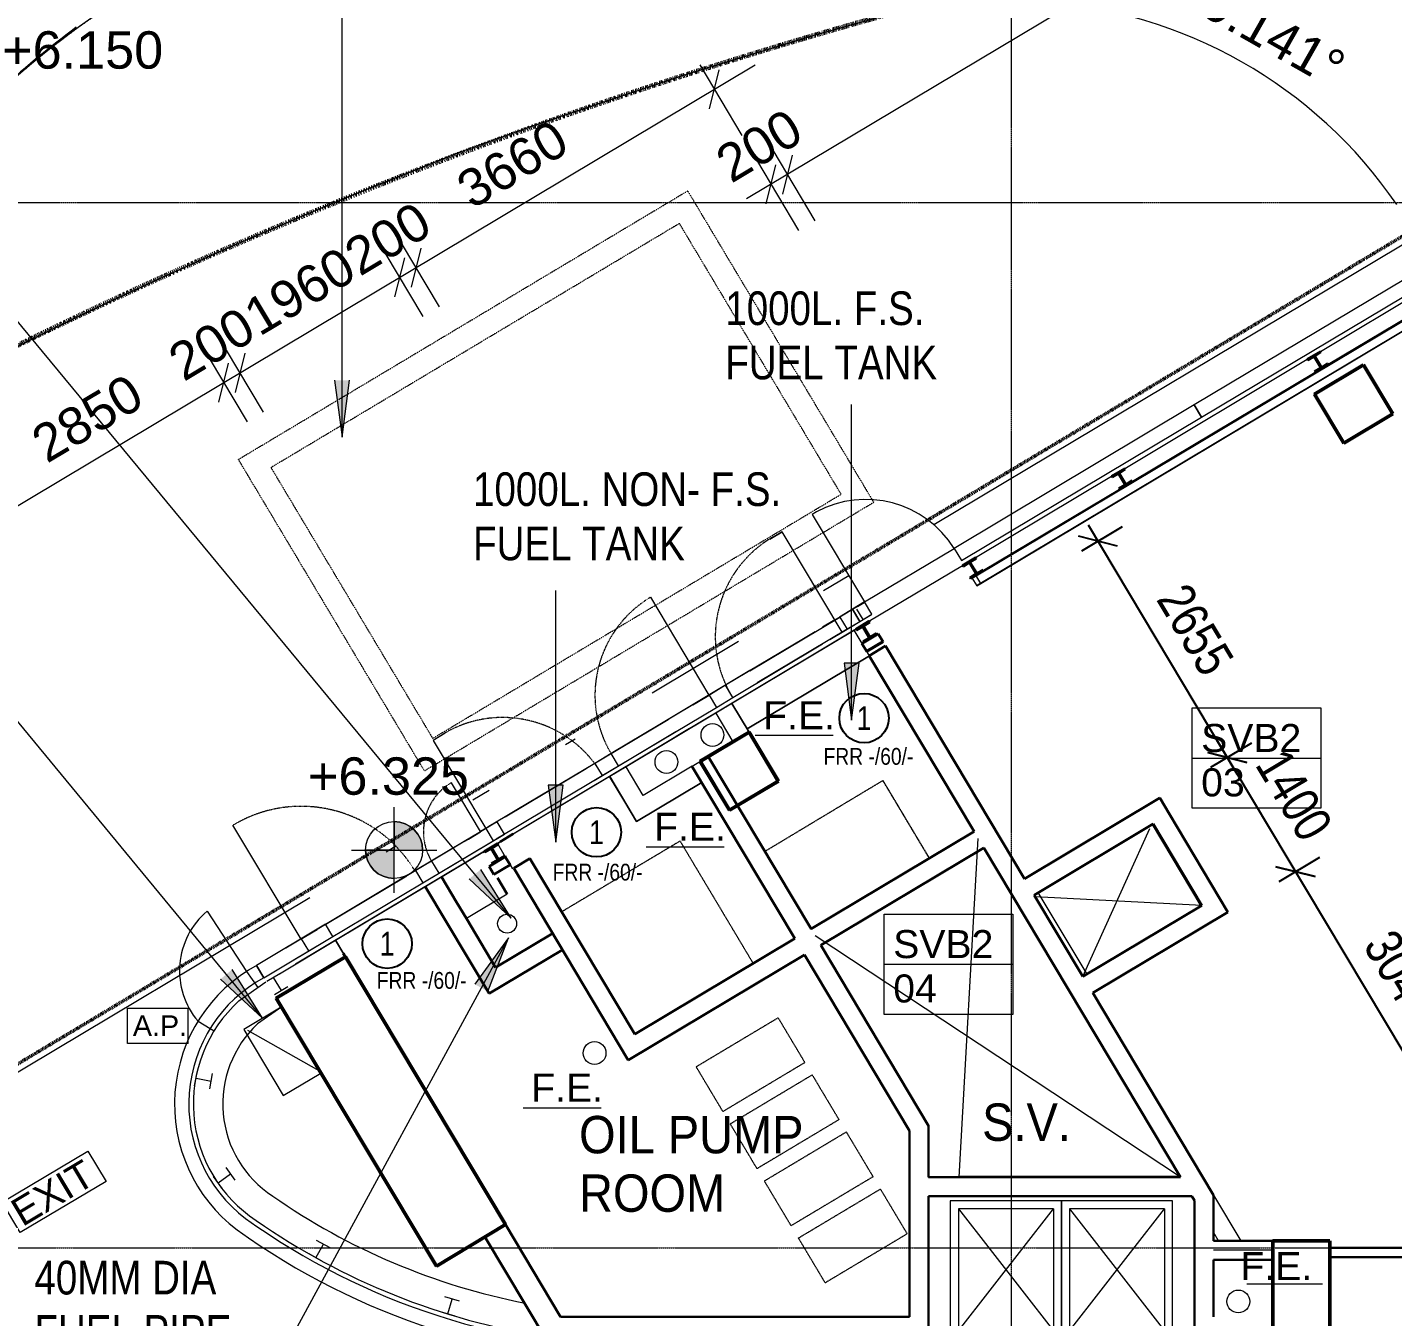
# Model space of a CAD drawing. Header units: millimetres. Extents: x -1578195 to 622687, y -255792 to 391308.
# Drawn here: x -3509 to 10867, y 151731 to 165301 of the extents above; entities that cross this region are included whole.
import ezdxf
from ezdxf.enums import TextEntityAlignment as Align

# ---------------------------------------------------------------- set-up
doc = ezdxf.new("R2010")
doc.units = ezdxf.units.MM
for name, pattern in [('AEC_Dash 0_53mm', [1.06, 0.53, -0.53]), ('Dash dot', [14, 6, -4, 0, -4]), ('Double dash_2_', [42.8625, 15.875, -4.7625, 6.35, -4.7625, 6.35, -4.7625]), ('Grid Line', [21, 12, -3, 3, -3]), ('Hidden', [2.25, 1, -1.25]), ('IMPORT-D15-3', [24, 15, -3, 0, -3, 0, -3]), ('IMPORT-Hidden_samll_', [3, 2, -1])]:
    doc.linetypes.add(name, pattern=pattern)
for name, color, linetype, lineweight in [('0-1', 7, 'Continuous', 5), ('0-3', 7, 'Double dash_2_', 50), ('A-010-M_LINE', 90, 'Continuous', 5), ('A-200-M_WALL', 113, 'Continuous', 9), ('A-200-M_WALL_EXT', 113, 'Continuous', 9), ('A-200-M_WALL_INT', 2, 'Continuous', 9), ('A-230-M_FLOOR', 192, 'Continuous', 18), ('A-ANNO-DIMS', 7, 'Continuous', 9), ('A-ANNO-NOTE', 7, 'Continuous', 5), ('A-ANNO-NOTE-1', 7, 'Continuous', 20), ('A-DETL', 102, 'Continuous', 5), ('A-DETL-1', 102, 'Continuous', 18), ('A-DETL-3', 102, 'Dash dot', 70), ('A-DETL-6', 102, 'IMPORT-D15-3', 5), ('A-FLOR', 7, 'Continuous', 18), ('A-GENM', 7, 'Continuous', 5), ('A-GENM-1', 7, 'Continuous', 18), ('A-GLAZ-CURT-2', 7, 'Continuous', 9), ('A-WALL-3', 7, 'Continuous', 13), ('A-WALL-7', 7, 'Continuous', 5), ('C-PROP-LINE-1', 7, 'Double dash_2_', 50), ('G-ANNO-DIMS', 111, 'Continuous', 5), ('G-ANNO-TEXT', 7, 'Continuous', 5), ('I-WALL-5', 7, 'Continuous', 30), ('I-WALL-6', 7, 'Continuous', 18), ('OAP280_C', 210, 'Continuous', 50), ('Q-SPCQ', 7, 'Continuous', 5), ('S-280-M_COLUMN', 52, 'Continuous', 9), ('S-COLS-3', 7, 'Continuous', 35), ('S-COLS-8', 7, 'Continuous', 30), ('S-COLS-9', 7, 'Continuous', 5), ('S-GRID-1', 7, 'Grid Line', 5), ('UNDERLINE', 10, 'Continuous', 35)]:
    doc.layers.add(name, color=color, linetype=linetype, lineweight=lineweight)
doc.layers.add('E-EQMT', color=7, linetype='IMPORT-Hidden_samll_', lineweight=5, true_color=0x656565)
doc.layers.add('P39B-2F_T$0$A-Symb-Door', color=7, linetype='Continuous')
doc.styles.add('Arial', font='arial.ttf', dxfattribs={"height": 393.413174})
doc.styles.add('Arial Narrow', font='ARIALN.TTF', dxfattribs={"height": 353.981763})
doc.styles.add('Arial_1', font='arial.ttf', dxfattribs={"height": 1.475299})
doc.styles.add('Arial_11', font='arial.ttf', dxfattribs={"width": 0.8, "height": 12.5})
doc.styles.add('Arial_2', font='arial.ttf', dxfattribs={"height": 1.967066})
doc.styles.add('Arial_5', font='arial.ttf', dxfattribs={"height": 1.081886})
doc.styles.add('Arial_6', font='arial.ttf', dxfattribs={"height": 295.05988})
doc.styles.add('Arial_7', font='arial.ttf', dxfattribs={"width": 0.9, "height": 393.413174})
doc.styles.add('P39B-2F_T$0$1.25mm -200', font='arial.ttf', dxfattribs={"width": 0.8, "height": 250})
doc.dimstyles.new('Diagonal_-_2_0mm_Arial', dxfattribs={"dimscale": 304.8, "dimtxt": 500, "dimasz": 0.984252, "dimexe": 0.984252, "dimexo": 0.984252, "dimgap": 0.656168, "dimtad": 1, "dimdec": 0, "dimrnd": 5, "dimzin": 0, "dimdsep": 46, "dimtxsty": 'Arial_11', "dimblk1": 'OBLIQUE', "dimblk2": 'OBLIQUE', "dimsah": 1, "dimcen": 0.09, "dimdle": 0.656168, "dimadec": 0, "dimazin": 0, "dimtfac": 1, "dimtdec": 4, "dimtix": 1, "dimtmove": 0, "dimatfit": 3, "dimfxl": 1, "dimtvp": 1, "dimtolj": 1, "dimtzin": 0, "dimarcsym": 2})

# ---------------------------------------------------------------- blocks, each defined once
blk = doc.blocks.new('ARC_ANN_FS_SMOKE-VENT - SVB2-5413428-B1_F PLAN _2 OF 2_')
at = {"layer": 'A-ANNO-NOTE'}
for p, q in [((-3.505, -2.641), (-3.505, 2.641)), ((-3.505, 2.641), (3.269, 2.641)), ((3.269, 2.641), (3.269, -2.641)), ((-3.505, 0), (3.269, 0)), ((3.269, -2.641), (-3.505, -2.641))]:
    blk.add_line(p, q, dxfattribs=at)
blk = doc.blocks.new('ARC_FS-CARRIAGEWAY-DV - FS_CARRIAGEWAY-DV-34425202-B1_F PLAN _2 OF 2_')
at = {"layer": 'Q-SPCQ'}
for p, q in [((-460, 40), (-460, 125)), ((-460, 125), (710, 125)), ((710, 125), (-460, 125)), ((-460, 125), (-460, -1345)), ((-460, 75), (710, 75)), ((710, 40), (-460, 40)), ((-375, -1260), (-375, 25)), ((625, -1260), (-375, 25)), ((625, 25), (-375, -1260)), ((625, -1260), (625, 25)), ((710, 125), (710, 40)), ((710, -1345), (710, 125)), ((-375, -1260), (625, -1260)), ((-460, -1345), (710, -1345))]:
    blk.add_line(p, q, dxfattribs=at)
blk = doc.blocks.new('UC-Universal Column-Column - 162x162x37UC-V70-B1_F PLAN _2 OF 2_')
at = {"layer": 'S-COLS-9'}
h = blk.add_hatch(dxfattribs=at)
h.set_pattern_fill('FP_21', color=256, style=0, pattern_type=2)
h.set_pattern_definition([(14.141, (-91632.65, -133707), (-173.7525, 689.6488), []), (14.141, (-91241.8, -133052.9), (-173.7525, 689.6488), [])])
h.paths.add_polyline_path([(-81, -81), (81, -81), (81, -69), (6, -67), (4, -62), (6, 67), (12, 70), (81, 70), (81, 81), (-81, 81), (-81, 70), (-6, 67), (-4, 62), (-6, -67), (-12, -69), (-81, -69)], flags=0)
at = {"layer": 'S-COLS-8'}
for p, q in [((81, 81), (-81, 81)), ((-81, 81), (-81, 70)), ((-81, 70), (-12, 70)), ((-4, 62), (-4, -62)), ((4, -62), (4, 62)), ((12, 70), (81, 70)), ((81, 70), (81, 81)), ((-12, -69), (-81, -69)), ((-81, -69), (-81, -81)), ((-81, -81), (81, -81)), ((81, -69), (12, -69)), ((81, -81), (81, -69))]:
    blk.add_line(p, q, dxfattribs=at)
for centre, start, end in [((-12, 62), 0, 90), ((12, 62), 90, 180), ((-12, -62), 270, 0), ((12, -62), 180, 270)]:
    blk.add_arc(centre, 7.6, start, end, dxfattribs=at)
blk = doc.blocks.new('UC-Universal Column-Column - 162x162x37UC-V71-B1_F PLAN _2 OF 2_')
at = {"layer": 'S-COLS-9'}
h = blk.add_hatch(dxfattribs=at)
h.set_pattern_fill('FP_22', color=256, style=0, pattern_type=2)
h.set_pattern_definition([(14.141, (-89232.2, -133707), (-173.7525, 689.6488), []), (14.141, (-88841.4, -133052.9), (-173.7525, 689.6488), [])])
h.paths.add_polyline_path([(-81, -81), (81, -81), (81, -69), (6, -67), (4, -62), (6, 67), (12, 70), (81, 70), (81, 81), (-81, 81), (-81, 70), (-6, 67), (-4, 62), (-6, -67), (-12, -69), (-81, -69)], flags=0)
at = {"layer": 'S-COLS-8'}
for p, q in [((81, 81), (-81, 81)), ((-81, 81), (-81, 70)), ((-81, 70), (-12, 70)), ((-4, 62), (-4, -62)), ((4, -62), (4, 62)), ((12, 70), (81, 70)), ((81, 70), (81, 81)), ((-12, -69), (-81, -69)), ((-81, -69), (-81, -81)), ((-81, -81), (81, -81)), ((81, -69), (12, -69)), ((81, -81), (81, -69))]:
    blk.add_line(p, q, dxfattribs=at)
for centre, start, end in [((-12, 62), 0, 90), ((12, 62), 90, 180), ((-12, -62), 270, 0), ((12, -62), 180, 270)]:
    blk.add_arc(centre, 7.6, start, end, dxfattribs=at)
blk = doc.blocks.new('UC-Universal Column-Column - 162x162x37UC-V72-B1_F PLAN _2 OF 2_')
at = {"layer": 'S-COLS-8'}
for p, q in [((81, 81), (-81, 81)), ((-81, 81), (-81, 69.5)), ((-81, 69.5), (-11.6, 69.5)), ((-4, 61.9), (-4, -61.9)), ((4, -61.9), (4, 61.9)), ((11.6, 69.5), (81, 69.5)), ((81, 69.5), (81, 81)), ((-11.6, -69.5), (-81, -69.5)), ((-81, -69.5), (-81, -81)), ((-81, -81), (81, -81)), ((81, -69.5), (11.6, -69.5)), ((81, -81), (81, -69.5))]:
    blk.add_line(p, q, dxfattribs=at)
for centre, start, end in [((-11.6, 61.9), 0, 90), ((11.6, 61.9), 90, 180), ((-11.6, -61.9), 270, 0), ((11.6, -61.9), 180, 270)]:
    blk.add_arc(centre, 7.6, start, end, dxfattribs=at)
blk = doc.blocks.new('UC-Universal Column-Column - 162x162x37UC-V73-B1_F PLAN _2 OF 2_')
at = {"layer": 'S-COLS-9'}
h = blk.add_hatch(dxfattribs=at)
h.set_pattern_fill('FP_23', color=256, style=0, pattern_type=2)
h.set_pattern_definition([(14.141, (-86094.9, -133707), (-173.7525, 689.6488), []), (14.141, (-85704.05, -133052.84), (-173.7525, 689.6488), [])])
h.paths.add_polyline_path([(-81, -81), (81, -81), (81, -69), (6, -67), (4, -62), (6, 67), (12, 70), (81, 70), (81, 81), (-81, 81), (-81, 70), (-6, 67), (-4, 62), (-6, -67), (-12, -69), (-81, -69)], flags=0)
at = {"layer": 'S-COLS-8'}
for p, q in [((81, 81), (-81, 81)), ((-81, 81), (-81, 70)), ((-81, 70), (-12, 70)), ((-4, 62), (-4, -62)), ((4, -62), (4, 62)), ((12, 70), (81, 70)), ((81, 70), (81, 81)), ((-12, -69), (-81, -69)), ((-81, -69), (-81, -81)), ((-81, -81), (81, -81)), ((81, -69), (12, -69)), ((81, -81), (81, -69))]:
    blk.add_line(p, q, dxfattribs=at)
for centre, start, end in [((-12, 62), 0, 90), ((12, 62), 90, 180), ((-12, -62), 270, 0), ((12, -62), 180, 270)]:
    blk.add_arc(centre, 7.6, start, end, dxfattribs=at)
blk = doc.blocks.new('P01V-Louvre - P01V-Louvre-35719176-B1_F PLAN _2 OF 2_')
at = {"layer": 'A-GENM'}
for p, q in [((-6693, -5), (6693, -5)), ((-6693, -95), (6693, -95)), ((-6643, -100), (6643, -100))]:
    blk.add_line(p, q, dxfattribs=at)
at = {"layer": 'A-GENM-1'}
for p, q in [((-4883, 0), (-6549, 0)), ((-2483, 0), (-4721, 0)), ((-84, 0), (-2321, 0)), ((2316, 0), (78, 0)), ((4716, 0), (2478, 0)), ((6643, 0), (4878, 0)), ((6643, -8), (6643, 0)), ((6693, 0), (6643, 0)), ((6643, 0), (6643, -100)), ((6693, -100), (6693, 0)), ((-6693, 0), (-6693, -100)), ((-6693, -100), (-6643, -100)), ((-6643, 0), (-6643, -8)), ((-6643, -100), (-6643, 0)), ((-6643, -8), (6643, -8)), ((6643, -100), (6693, -100))]:
    blk.add_line(p, q, dxfattribs=at)
blk = doc.blocks.new('Family - ___-3197506-B1_F PLAN _2 OF 2_')
at = {"layer": 'C-PROP-LINE-1'}
blk.add_line((27564, 173018), (-9024, 151156), dxfattribs=at)
blk = doc.blocks.new('Dims-B1-FPLAN_2OF2__dwg__Oblique-5772980-B1_F PLAN _2 OF 2_')
at = {"layer": 'A-ANNO-DIMS'}
blk.add_line((-0.5, -0.5), (0.5, 0.5), dxfattribs=at)
blk = doc.blocks.new('_Oblique')
at = {"color": 0, "linetype": 'ByBlock', "lineweight": -2}
blk.add_line((-0.5, -0.5), (0.5, 0.5), dxfattribs=at)
blk = doc.blocks.new('*D271')
at = {"layer": 'A-ANNO-DIMS', "color": 0, "lineweight": -2, "transparency": 16777216}
for p, q in [((8954, 157514), (9383, 157770)), ((9023, 157788), (9946, 156243)), ((9672, 156312), (10101, 156569))]:
    blk.add_line(p, q, dxfattribs=at)
at = {"layer": 'Defpoints', "color": 0, "transparency": 16777216}
for p in [(8697, 157360), (9844, 156415), (9415, 156158)]:
    blk.add_point(p, dxfattribs=at)
at = {"layer": 'A-ANNO-DIMS', "color": 0, "lineweight": -2, "transparency": 16777216, "xscale": 299.9999999999999, "yscale": 299.9999999999999, "zscale": 299.9999999999999}
for p, rotation in [((9126, 157617), 120.8588541989226), ((9844, 156415), 300.8588541989226)]:
    blk.add_blockref('_Oblique', p, dxfattribs=dict(at, rotation=rotation))
at = {"layer": 'A-ANNO-DIMS', "color": 0, "transparency": 16777216, "insert": (9829, 157221), "char_height": 12.5, "attachment_point": 5, "rotation": 300.8589, "style": 'Arial_11'}
blk.add_mtext('\\A1;{\\H31.473x;1400}', dxfattribs=at)
blk = doc.blocks.new('*D274')
at = {"layer": 'A-ANNO-DIMS', "color": 0, "lineweight": -2, "transparency": 16777216}
for p, q in [((7593, 159792), (8022, 160048)), ((7662, 160066), (9228, 157445)), ((8954, 157514), (9383, 157770))]:
    blk.add_line(p, q, dxfattribs=at)
at = {"layer": 'Defpoints', "color": 0, "transparency": 16777216}
for p in [(7336, 159638), (9126, 157617), (8697, 157360)]:
    blk.add_point(p, dxfattribs=at)
at = {"layer": 'A-ANNO-DIMS', "color": 0, "lineweight": -2, "transparency": 16777216, "xscale": 299.9999999999999, "yscale": 299.9999999999999, "zscale": 299.9999999999999}
for p, rotation in [((7765, 159894), 120.8588541989193), ((9126, 157617), 300.8588541989193)]:
    blk.add_blockref('_Oblique', p, dxfattribs=dict(at, rotation=rotation))
at = {"layer": 'A-ANNO-DIMS', "color": 0, "transparency": 16777216, "insert": (8789, 158961), "char_height": 12.5, "attachment_point": 5, "rotation": 300.8589, "style": 'Arial_11'}
blk.add_mtext('\\A1;{\\H31.473x;2655}', dxfattribs=at)
blk = doc.blocks.new('*D275')
at = {"layer": 'A-ANNO-DIMS', "color": 0, "lineweight": -2, "transparency": 16777216}
for p, q in [((9672, 156312), (10101, 156569)), ((9741, 156586), (11505, 153635)), ((11230, 153704), (11660, 153961))]:
    blk.add_line(p, q, dxfattribs=at)
at = {"layer": 'Defpoints', "color": 0, "transparency": 16777216}
for p in [(9415, 156158), (11402, 153807), (10973, 153550)]:
    blk.add_point(p, dxfattribs=at)
at = {"layer": 'A-ANNO-DIMS', "color": 0, "lineweight": -2, "transparency": 16777216, "xscale": 299.9999999999999, "yscale": 299.9999999999999, "zscale": 299.9999999999999}
for p, rotation in [((9844, 156415), 120.8588541989193), ((11402, 153807), 300.8588541989193)]:
    blk.add_blockref('_Oblique', p, dxfattribs=dict(at, rotation=rotation))
at = {"layer": 'A-ANNO-DIMS', "color": 0, "transparency": 16777216, "insert": (10967, 155316), "char_height": 12.5, "attachment_point": 5, "rotation": 300.8589, "style": 'Arial_11'}
blk.add_mtext('\\A1;{\\H31.473x;3040}', dxfattribs=at)
blk = doc.blocks.new('ARC_ANN_EXIT - ARC_ANN_EXIT-878429-G_F PLAN _1 OF 2_')
at = {"layer": 'A-ANNO-NOTE'}
for p, q in [((-2.124, 0), (-2.124, 1.862)), ((-2.124, 1.862), (3.134, 1.862)), ((3.134, 1.862), (3.134, 0)), ((3.134, 0), (-2.124, 0))]:
    blk.add_line(p, q, dxfattribs=at)
at = {"layer": 'A-ANNO-NOTE', "insert": (0.406, 1.662), "char_height": 1.4753, "width": 5.454, "attachment_point": 2, "line_spacing_factor": 0.938532, "style": 'Arial_1'}
blk.add_mtext('EXIT', dxfattribs=at)
blk = doc.blocks.new('Spot Elevations - Spot Elevation - Exterior Filled-23614-B1_F PLAN _1 OF 2_')
at = {"layer": 'G-ANNO-DIMS'}
h = blk.add_hatch(color=256, dxfattribs=at)
edge = h.paths.add_edge_path(flags=0)
edge.add_arc((-2.24, 2.25), 1.5, 0, 90, ccw=False)
edge.add_line((-0.74, 2.25), (-2.24, 2.25))
edge.add_line((-2.24, 2.25), (-2.24, 3.75))
h = blk.add_hatch(color=256, dxfattribs=at)
edge = h.paths.add_edge_path(flags=0)
edge.add_arc((-2.24, 2.25), 1.5, 180, 270, ccw=False)
edge.add_line((-3.74, 2.25), (-2.24, 2.25))
edge.add_line((-2.24, 2.25), (-2.24, 0.75))
for p, q in [((-2.24, 0), (-2.24, 4.5)), ((-2.24, 3.75), (-2.24, 2.25)), ((-4.49, 2.25), (0.01, 2.25)), ((-2.24, 2.25), (-3.74, 2.25)), ((-2.24, 0.75), (-2.24, 2.25)), ((-2.24, 2.25), (-0.74, 2.25))]:
    blk.add_line(p, q, dxfattribs=at)
blk.add_circle((-2.24, 2.25), 1.5, dxfattribs=at)
for start, end in [(360, 90), (180, 270)]:
    blk.add_arc((-2.24, 2.25), 1.5, start, end, dxfattribs=at)
blk = doc.blocks.new('ARC_TFP_FS_HR_DISPLAY - ARC_TFP_FS_HR_750x400-38102943-B2_F PLAN _1 OF 2_')
at = {"layer": 'Q-SPCQ'}
for p, q in [((405, 0), (-405, 0)), ((-405, 0), (-405, -460)), ((405, -460), (405, 0)), ((-375, -460), (375, -30)), ((-405, -460), (405, -460))]:
    blk.add_line(p, q, dxfattribs=at)
blk = doc.blocks.new('UC-Universal Column-Column - 162x162x37UC-41543899-FSD_FAC WIP B1 DAY TANKS PLAN _RFI-0717_')
at = {"layer": 'S-280-M_COLUMN', "lineweight": 9}
h = blk.add_hatch(dxfattribs=at)
h.set_pattern_fill('FP_36', style=0, pattern_type=2)
h.set_pattern_definition([(230, (116368, 189087.83), (-364.36793, 31.8783), [38.1, -419.1]), (175, (116368, 189087.83), (70.48585, -382.1133), [30.48, -335.28]), (280.451, (116337.65, 189090.5), (-293.885, -350.2334), [32.38, -356.18]), (226.184, (116368, 188986.23), (-542.1585, 84.0858), [57.15, -628.65]), (276.636, (116322.83, 188993.24), (-474.8049, -494.8554), [48.57, -534.27]), (171.184, (116368, 188986.23), (-474.8102, -494.8501), [45.72, -502.92]), (201, (116317.2, 189011.63), (-303.22847, 204.53046), [38.1, -419.1]), (146, (116317.2, 189011.63), (-123.6039, -368.37604), [30.48, -335.28]), (251.451, (116291.94, 189028.67), (-426.8341, -163.84274), [32.38, -356.18]), (217.5, (116368.01, 189087.83), (-6.176646, -169.11015), [16.764, -314.452, 16.764, -660.146]), (217.5, (116368.01, 189087.83), (-6.176646, -169.11015), [-347.98, -323.596, 16.764, -319.786]), (187.5, (116368.01, 189087.83), (-133.63888, -200.3615), [16.764, -177.292, 16.764, -435.102]), (187.5, (116368.01, 189087.83), (-133.63888, -200.3615), [-210.82, -306.832, 16.764, -111.506]), (147.5, (116481.3, 189087.83), (-271.18182, 11.45836), [16.764, -110.236, 16.764, -905.256]), (147.5, (116481.3, 189087.83), (-271.18182, 11.45836), [-143.764, -379.476, 16.764, -509.016]), (137.5, (116532.1, 189087.83), (-296.2585, -50.85285), [16.764, -148.336, 16.764, -619.76]), (137.5, (116532.1, 189087.83), (-296.2585, -50.85285), [-181.864, -246.38, 16.764, -356.616])])
h.paths.add_polyline_path([(-61, 81), (-81, 81), (-81, 69), (-4, 69), (-4, -70), (-81, -70), (-81, -81), (81, -81), (81, -70), (4, -70), (4, 69), (81, 69), (81, 81), (64, 81)], flags=0)
at = {"layer": 'S-280-M_COLUMN', "lineweight": 40}
for p, q in [((81, 81), (-81, 81)), ((-81, 81), (-81, 69)), ((-81, 69), (-4, 69)), ((-4, 69), (-4, -70)), ((4, -70), (4, 69)), ((4, 69), (81, 69)), ((81, 69), (81, 81)), ((-4, -70), (-81, -70)), ((-81, -70), (-81, -81)), ((-81, -81), (81, -81)), ((81, -70), (4, -70)), ((81, -81), (81, -70))]:
    blk.add_line(p, q, dxfattribs=at)
blk = doc.blocks.new('UC-Universal Column-Column - 162x162x37UC-V3-FSD_FAC WIP B1 DAY TANKS PLAN _RFI-0717_')
at = {"layer": 'S-280-M_COLUMN', "lineweight": 40}
for p, q in [((81, 81), (-81, 81)), ((-81, 81), (-81, 70)), ((-81, 70), (-4, 70)), ((-4, 70), (-4, -69)), ((4, -69), (4, 70)), ((4, 70), (81, 70)), ((81, 70), (81, 81)), ((-4, -69), (-81, -69)), ((-81, -69), (-81, -81)), ((81, -69), (4, -69)), ((81, -81), (81, -69))]:
    blk.add_line(p, q, dxfattribs=at)
blk = doc.blocks.new('DGR')
at = {"layer": 'A-010-M_LINE'}
for p, q in [((-95562, 159993), (-95691, 159916)), ((-94930, 158935), (-95562, 159993)), ((-96330, 158273), (-96945, 159303)), ((-94767, 159207), (-94955, 159094)), ((-94801, 159187), (-94955, 159094)), ((-94708, 159068), (-94773, 159178)), ((-94697, 159249), (-94767, 159207)), ((-94767, 159207), (-94697, 159249)), ((-95007, 159064), (-95136, 158987)), ((-94955, 159094), (-95007, 159064)), ((-94955, 159094), (-94878, 158966)), ((-94878, 158966), (-94708, 159068)), ((-94878, 158966), (-94708, 159068)), ((-94708, 159068), (-94620, 159120)), ((-95335, 158867), (-96159, 158376)), ((-94802, 158955), (-96090, 158186)), ((-95213, 158940), (-95335, 158867)), ((-95059, 158858), (-94930, 158935)), ((-95059, 158858), (-94930, 158935)), ((-94930, 158935), (-94878, 158966)), ((-94642, 158688), (-94802, 158955)), ((-96082, 158247), (-95136, 158812)), ((-95929, 157918), (-94642, 158688)), ((-96159, 158376), (-96330, 158273)), ((-96159, 158376), (-96317, 158281)), ((-96082, 158247), (-96159, 158376)), ((-96502, 158170), (-97360, 157657)), ((-97283, 157529), (-96253, 158144)), ((-96351, 158261), (-96502, 158170)), ((-96502, 158170), (-96459, 158196)), ((-96459, 158196), (-96330, 158273)), ((-96330, 158273), (-96330, 158273)), ((-96330, 158273), (-96253, 158144)), ((-96090, 158186), (-96261, 158083)), ((-96253, 158144), (-96082, 158247)), ((-96253, 158144), (-96082, 158247)), ((-95909, 157884), (-96090, 158186)), ((-96090, 158186), (-95929, 157918)), ((-96261, 158083), (-97205, 157519)), ((-96261, 158083), (-96081, 157781)), ((-99108, 157874), (-99237, 157797)), ((-96081, 157781), (-95909, 157884)), ((-99237, 157797), (-98682, 156868)), ((-96510, 157525), (-96081, 157781)), ((-97360, 157657), (-97532, 157555)), ((-97360, 157657), (-97532, 157555)), ((-97283, 157529), (-97360, 157657)), ((-98399, 156862), (-97455, 157426)), ((-97532, 157555), (-98353, 157064)), ((-97532, 157555), (-97455, 157426)), ((-97455, 157426), (-97283, 157529)), ((-97455, 157426), (-97283, 157529)), ((-97205, 157519), (-97377, 157417)), ((-97025, 157217), (-97205, 157519)), ((-96510, 157525), (-97025, 157217)), ((-96407, 157353), (-96510, 157525)), ((-98737, 156836), (-99044, 157350)), ((-97378, 157416), (-98559, 156711)), ((-97217, 157149), (-97378, 157416)), ((-97377, 157417), (-97197, 157115)), ((-97094, 156943), (-96407, 157353)), ((-96407, 157353), (-97094, 156943)), ((-97094, 156943), (-97217, 157149)), ((-98353, 157064), (-98476, 156991)), ((-97197, 157114), (-97094, 156943)), ((-101347, 156905), (-100629, 155705)), ((-98562, 156940), (-98737, 156836)), ((-98682, 156868), (-98722, 156844)), ((-98562, 156940), (-98682, 156868)), ((-98682, 156868), (-98605, 156739)), ((-98553, 156945), (-98562, 156940)), ((-98485, 156811), (-98562, 156940)), ((-98909, 156733), (-99420, 156427)), ((-98908, 156732), (-99420, 156427)), ((-99343, 156298), (-98485, 156811)), ((-99343, 156298), (-98605, 156739)), ((-98755, 156824), (-98909, 156733)), ((-98755, 156824), (-98908, 156732)), ((-98908, 156732), (-98865, 156758)), ((-98865, 156758), (-98736, 156835)), ((-98605, 156739), (-98485, 156811)), ((-98605, 156739), (-98485, 156811)), ((-98559, 156711), (-98476, 156572)), ((-98485, 156811), (-98476, 156816)), ((-98485, 156811), (-98476, 156816)), ((-99420, 156427), (-100457, 155807)), ((-99420, 156427), (-99343, 156298)), ((-99253, 156526), (-99176, 156398)), ((-98425, 156486), (-98399, 156443)), ((-100545, 155580), (-99343, 156298)), ((-100629, 155705), (-100786, 155611)), ((-100629, 155704), (-100500, 155781)), ((-100545, 155580), (-100622, 155709)), ((-100457, 155807), (-100610, 155716)), ((-100500, 155781), (-100457, 155807)), ((-100708, 155482), (-100545, 155580)), ((-100708, 155482), (-100545, 155580))]:
    blk.add_line(p, q, dxfattribs=at)
at = {"layer": 'A-010-M_LINE', "lineweight": 20}
for p, q in [((-95691, 159916), (-95562, 159993)), ((-94631, 159058), (-100684, 155441)), ((-95900, 158530), (-94955, 159094)), ((-94878, 158966), (-95823, 158401)), ((-94642, 158688), (-95929, 157918)), ((-96758, 158017), (-98475, 156991)), ((-99108, 157874), (-99237, 157797)), ((-97540, 157376), (-96681, 157889)), ((-95929, 157918), (-95827, 157747)), ((-95827, 157747), (-95601, 157369)), ((-95601, 157369), (-96030, 157112))]:
    blk.add_line(p, q, dxfattribs=at)
at = {"layer": 'A-010-M_LINE', "lineweight": 40}
for p, q in [((-98476, 156572), (-98647, 156469)), ((-98425, 156486), (-98476, 156572)), ((-98647, 156469), (-98596, 156384)), ((-98596, 156384), (-98425, 156486))]:
    blk.add_line(p, q, dxfattribs=at)
at = {"layer": 'A-010-M_LINE', "linetype": 'AEC_Dash 0_53mm'}
for centre, radius, start, end in [((-95053, 158887), 1212, 120.8592, 210.8592), ((-96332, 158272), 1200, 120.7532, 210.8607), ((-98504, 156825), 1212, 30.8592, 120.8592), ((-98736, 156835), 602, 120.8592, 210.8592), ((-100625, 155707), 1395, 30.8617, 120.8592)]:
    blk.add_arc(centre, radius, start, end, dxfattribs=at)
at = {"layer": 'A-200-M_WALL'}
blk.add_line((-98282, 156279), (-98385, 156451), dxfattribs=at)
at = {"layer": 'A-230-M_FLOOR'}
blk.add_line((-94642, 158688), (-94643, 158689), dxfattribs=at)
at = {"layer": 'OAP280_C'}
for p, q in [((-95909, 157884), (-96424, 157576)), ((-95601, 157369), (-95909, 157884)), ((-96424, 157576), (-96116, 157061)), ((-96116, 157061), (-95601, 157369))]:
    blk.add_line(p, q, dxfattribs=at)
at = {"layer": 'S-280-M_COLUMN', "rotation": 30.85918630787372}
for name, p in [('UC-Universal Column-Column - 162x162x37UC-41543899-FSD_FAC WIP B1 DAY TANKS PLAN _RFI-0717_', (-94672, 158939)), ('UC-Universal Column-Column - 162x162x37UC-V3-FSD_FAC WIP B1 DAY TANKS PLAN _RFI-0717_', (-98587, 156600))]:
    blk.add_blockref(name, p, dxfattribs=at)
blk = doc.blocks.new('P39B-2F_T$0$DOOR-MARK')
at = {"layer": 'P39B-2F_T$0$A-Symb-Door', "lineweight": -3, "ltscale": 100}
blk.add_circle((0, 0), 260, dxfattribs=at)
at = {"layer": 'P39B-2F_T$0$A-Symb-Door', "lineweight": -3, "ltscale": 100, "style": 'P39B-2F_T$0$1.25mm -200', "width": 0.8}
blk.add_attdef('XXX', text='', height=250, dxfattribs=at).set_placement((0, 0), align=Align.MIDDLE_CENTER)
blk = doc.blocks.new('TRA')
at = {"layer": 'A-FLOR'}
for centre, radius, start, end in [((-562556, 158040), 8950, 115.1743, 210.7616), ((-561747, 158731), 10000, 211.7897, 270)]:
    blk.add_arc(centre, radius, start, end, dxfattribs=at)
blk = doc.blocks.new('ARC_ANN_ACCESS PANEL - AP-910189-B1_F PLAN _2 OF 2_')
at = {"layer": 'A-ANNO-NOTE'}
for p, q in [((-1.593, -0.916), (-1.593, 0.946)), ((-1.593, 0.946), (1.606, 0.946)), ((1.606, -0.916), (1.606, 0.946)), ((1.606, -0.916), (-1.593, -0.916))]:
    blk.add_line(p, q, dxfattribs=at)
at = {"layer": 'A-ANNO-NOTE', "insert": (0.12, 0.57), "char_height": 1.0819, "width": 3.40549, "attachment_point": 2, "line_spacing_factor": 0.938532, "style": 'Arial_5'}
blk.add_mtext('A.P.', dxfattribs=at)

msp = doc.modelspace()

# ---------------------------------------------------------------- hatches: boundary and pattern name
at = {"layer": 'G-ANNO-TEXT'}
for points in [[(-194.3, 160986.5), (-115.3, 161586.5), (-273.3, 161586.5)], [(5170.1, 158010.6), (5249, 158610.6), (5091.1, 158610.6)], [(2054.7, 156726.9), (2133.7, 157326.9), (1975.7, 157326.9)], [(1587.1, 155925.8), (1266.1, 156438.8), (1144.2, 156338.2)], [(1557.5, 155719.6), (1201.6, 155230.1), (1340.4, 155154.7)], [(-1031.9, 154871.4), (-1353, 155384.4), (-1474.8, 155283.8)]]:
    msp.add_hatch(color=256, dxfattribs=at).paths.add_polyline_path(points, flags=0)

# ---------------------------------------------------------------- linework, layer by layer
at = {"layer": '0-1'}
for p, q in [((3462.2, 157920), (3323.1, 157836.9)), ((-1615.2, 155999.6), (-1201.8, 155363.8))]:
    msp.add_line(p, q, dxfattribs=at)
msp.add_arc((-1085.8, 155372.7), 820.6, 130.17853, 220.32284, dxfattribs=at)
at = {"layer": 'A-010-M_LINE', "lineweight": 13}
msp.add_circle((1543, 155867.7), 100, dxfattribs=at)
at = {"layer": 'A-200-M_WALL_EXT', "color": 7, "lineweight": 13}
msp.add_line((-829.4, 154993.1), (-1085.4, 154812.2), dxfattribs=at)
at = {"layer": 'A-200-M_WALL_INT', "lineweight": 40}
msp.add_line((1442.1, 156349.5), (1544.7, 156177.8), dxfattribs=at)
at = {"layer": 'A-200-M_WALL_INT'}
msp.add_line((1544.7, 156177.8), (1114.3, 155920.7), dxfattribs=at)
at = {"layer": 'A-200-M_WALL_INT', "color": 7}
msp.add_line((-104.2, 155424.6), (-1.5, 155253), dxfattribs=at)
at = {"layer": 'A-ANNO-DIMS'}
for p, q in [((20011.9, 173023.9), (4064.8, 163495)), ((-4059.7, 159997.9), (4153.9, 164905.7))]:
    msp.add_line(p, q, dxfattribs=at)
at = {"layer": 'A-ANNO-DIMS', "flags": 128}
for points in [[(3570.8, 164906.8), (4014.6, 164164)], [(4168.5, 163906.4), (4612.3, 163163.6)], [(4340.2, 164009), (4784, 163266.2)], [(831.1, 162360), (430.5, 163030.4)], [(659.4, 162257.5), (258.9, 162927.8)], [(-1022.8, 161252.3), (-1423.4, 161922.6)], [(-1595.7, 161819.7), (-1195.1, 161149.3)]]:
    msp.add_lwpolyline(points, dxfattribs=at)
at = {"layer": 'A-ANNO-DIMS'}
msp.add_arc((6851.2, 160662.7), 4916, 34.35621, 86.50267, dxfattribs=at)
at = {"layer": 'A-ANNO-NOTE'}
for p, q in [((4156, 157849.8), (4977.2, 157849.8)), ((3007, 156675.9), (3828.3, 156675.9)), ((1713.3, 153930), (2534.6, 153930))]:
    msp.add_line(p, q, dxfattribs=at)
for centre in [(3705.3, 157853.3), (3220.4, 157569.1), (2464.2, 154505.8), (9242.3, 151891.1)]:
    msp.add_circle(centre, 120, dxfattribs=at)
at = {"layer": 'A-ANNO-NOTE-1'}
msp.add_line((9331.2, 152078.2), (10129.4, 152078.2), dxfattribs=at)
at = {"layer": 'A-DETL'}
for p, q in [((6034.4, 160067.6), (28031.1, 173206.5)), ((4799.4, 160200.7), (4756.5, 160175.1)), ((4756.5, 160175.1), (5307.3, 159253.2)), ((5307.3, 159253.2), (6251.6, 159817.4)), ((4874.5, 159374.8), (5139.9, 159533.3)), ((3071.6, 158297.9), (3980.1, 158840.5)), ((2380.7, 157504.6), (3239.2, 158017.5)), ((2159.6, 157753.2), (2260.4, 157813.4)), ((1522.3, 156991.6), (2374.5, 157500.8)), ((1182.9, 157169.7), (1354.6, 157272.3)), ((492.6, 156376.4), (1350.6, 156889.1)), ((7605.4, 155310.7), (8308.8, 156870.9)), ((6303.1, 153201.2), (6503.5, 156764.9)), ((270.5, 156624.8), (372.2, 156685.5)), ((-365.5, 155863.7), (485.7, 156372.2)), ((-5320.1, 153285.4), (-533.4, 156144.6)), ((8857.1, 156058.6), (7103.5, 156150.7)), ((8632.9, 153201.2), (4786.6, 155739.1)), ((9601.2, 152431.1), (8981.2, 152431.1)), ((9601.2, 151582), (9601.2, 152431.1))]:
    msp.add_line(p, q, dxfattribs=at)
msp.add_arc((5320.6, 159232.8), 1099.3, 32.12769, 118.30218, dxfattribs=at)
at = {"layer": 'A-DETL-1'}
for p, q in [((6572, 165716.1), (4797.7, 165223.9)), ((4797.7, 165223.9), (3396.2, 164795.9)), ((3396.2, 164795.9), (1808.1, 164262.5)), ((1808.1, 164262.5), (1019.8, 163978.2)), ((1019.8, 163978.2), (-147.3, 163511.5)), ((-147.3, 163511.5), (-1303.9, 163019.1)), ((-1303.9, 163019.1), (-2077.1, 162672.9)), ((-2077.1, 162672.9), (-2639, 162412.5)), ((-2639, 162412.5), (-3046.7, 162218.9)), ((-3046.7, 162218.9), (-3958, 161771.7))]:
    msp.add_line(p, q, dxfattribs=at)
at = {"layer": 'A-DETL-3'}
for centre, radius, start, end in [((20217.5, 112607.3), 54827.2, 101.85917, 107.36993), ((19438.1, 115099), 52216.6, 107.36993, 119.58294)]:
    msp.add_arc(centre, radius, start, end, dxfattribs=at)
at = {"layer": 'A-DETL-6'}
msp.add_arc((2262.5, 158040.1), 8950, 115.17432, 211.61566, dxfattribs=at)
at = {"layer": 'A-FLOR'}
for p, q in [((8333.7, 156910.3), (8846.7, 156051.9)), ((1783.6, 156555.9), (2889.1, 154705.5)), ((7649.1, 155336.3), (7136.2, 156194.8)), ((-104.9, 155427.5), (1524.7, 152700.3)), ((8630.7, 153206.1), (6300.9, 153206.1))]:
    msp.add_line(p, q, dxfattribs=at)
at = {"layer": 'A-FLOR', "lineweight": 9}
for p, q in [((-1201.8, 155363.8), (-1082, 155194.2)), ((-1711.4, 154841.7), (-1583.7, 154763.1)), ((-1583.7, 154763.1), (-1542.8, 154737.9))]:
    msp.add_line(p, q, dxfattribs=at)
at = {"layer": 'A-FLOR'}
msp.add_arc((2291.4, 158096.2), 8935.1, 126.25503, 140.26901, dxfattribs=at)
at = {"layer": 'A-GLAZ-CURT-2'}
for p, q in [((22378.3, 169453.4), (8778.5, 161327.3)), ((8855.4, 161198.5), (22455.3, 169324.6)), ((8778.5, 161327.3), (6251.6, 159817.4)), ((8855.4, 161198.5), (8778.5, 161327.3)), ((8778.5, 161327.3), (8855.4, 161198.5)), ((6328.5, 159688.7), (8855.4, 161198.5)), ((6251.6, 159817.4), (6328.5, 159688.7)), ((5180, 159177.1), (5041.9, 159094.6)), ((5307.3, 159253.2), (5180, 159177.1)), ((5180, 159177.1), (5256.9, 159048.4)), ((5256.9, 159048.4), (5180, 159177.1)), ((5384.2, 159124.4), (5307.3, 159253.2)), ((5118.8, 158965.9), (5256.9, 159048.4)), ((5256.9, 159048.4), (5384.2, 159124.4)), ((4097.6, 158530.4), (3239.2, 158017.5)), ((1522.3, 156991.6), (1350.6, 156889.1)), ((1427.6, 156760.3), (1599.3, 156862.9)), ((-368.6, 155861.8), (-1095.2, 155427.7)), ((-291.7, 155733), (-368.6, 155861.8)), ((-1018.2, 155298.9), (-291.7, 155733)), ((-854.5, 155340.7), (-263.9, 155693.6)), ((-1018.2, 155298.9), (-1095.2, 155427.7)), ((-1095.2, 155427.7), (-1018.2, 155298.9)), ((-988, 155260.7), (-849, 155343.7)), ((-918.5, 155302.2), (-835.4, 155163.1)), ((-1280.7, 155053.7), (-996.2, 155254.8)), ((-904.9, 155121.6), (-765.9, 155204.7)), ((-1747, 154160.4), (-1716.6, 154319.6)), ((-1587.8, 154130), (-1557.4, 154289.2)), ((-1731.8, 154240), (-1572.6, 154209.6)), ((-1321.3, 153168.5), (-1414.6, 153300.9)), ((-1453.7, 153075.2), (-1547, 153207.6)), ((-1500.4, 153141.4), (-1368, 153234.7)), ((-321, 152454.6), (-462.8, 152533.1)), ((-399.5, 152312.9), (-541.2, 152391.3)), ((-470.3, 152352.1), (-391.9, 152493.8)), ((1043.3, 151892.7), (888.1, 151939)), ((919.3, 151760.6), (965.7, 151915.8)), ((996.9, 151737.4), (841.7, 151783.8))]:
    msp.add_line(p, q, dxfattribs=at)
for centre, radius, start, end in [((-295.3, 153969.3), 1663.3, 118.52614, 232.81501), ((-295.3, 153969.3), 1513.3, 118.52614, 232.74187), ((-295.3, 153969.3), 1465.3, 132.26095, 236.77822), ((-295.3, 153969.3), 1155.3, 133.14786, 236.9855), ((3074, 158736.2), 6992, 235.11685, 258.95329), ((3074, 158736.2), 7350, 234.33431, 270), ((3074, 158736.2), 7302, 235.15459, 261.10391), ((3074, 158736.2), 7500, 234.31868, 270)]:
    msp.add_arc(centre, radius, start, end, dxfattribs=at)
at = {"layer": 'A-WALL-3'}
for p, q in [((10106.5, 161890.1), (12027.6, 163038)), ((8045.9, 160658.9), (9968.1, 161807.4)), ((6476.4, 159721), (7907.5, 160576.2)), ((5353, 159049.8), (6338, 159638.3)), ((3462.2, 157920), (5213.9, 158966.7)), ((1607.6, 156811.9), (3323.1, 157836.9)), ((-263.9, 155693.6), (1468.5, 156728.8)), ((-263.9, 155693.6), (-175.9, 155546.4)), ((-175.9, 155546.4), (-263.9, 155693.6)), ((-161.9, 155519.3), (-880.9, 155089.7)), ((-134.9, 155477.7), (-104.9, 155427.5)), ((-880.7, 155089.5), (-880.9, 155089.7))]:
    msp.add_line(p, q, dxfattribs=at)
at = {"layer": 'A-WALL-7'}
for p, q in [((5455, 158911), (5283.3, 158808.4)), ((5496, 158842.3), (5324.4, 158739.7)), ((-175.9, 155546.4), (-177.5, 155545.5)), ((-134.9, 155477.7), (-136.5, 155476.8))]:
    msp.add_line(p, q, dxfattribs=at)
at = {"layer": 'E-EQMT', "linetype": 'Hidden'}
for points in [[(673.3, 157474.5), (-1286.1, 160753.7), (3443.8, 163580), (5403.2, 160300.7)], [(759.6, 157817.4), (5060.4, 160387.1), (3357.5, 163237.1), (-943.3, 160667.4)]]:
    msp.add_lwpolyline(points, close=True, dxfattribs=at)
at = {"layer": 'E-EQMT'}
for points in [[(4255.2, 156628), (5499, 157374.9), (5988, 156557.1)], [(4255.2, 156628), (4742.7, 155812.6), (5988, 156557.1), (5499, 157374.9)], [(3363.9, 156736.5), (2119.2, 155992.8), (2888.6, 154705.1)], [(3363.9, 156736.5), (4133.3, 155448.9), (2888.6, 154705.1)]]:
    msp.add_lwpolyline(points, dxfattribs=at)
for points in [[(4395.7, 154877.2), (4677.8, 154405.1), (3815.9, 153890), (3533.8, 154362.2)], [(4754.8, 154276.3), (5036.9, 153804.2), (4174.9, 153289.1), (3892.8, 153761.3)], [(5113.8, 153675.4), (5396, 153203.3), (4534, 152688.2), (4251.9, 153160.4)], [(5472.9, 153074.5), (5755, 152602.4), (4893, 152087.3), (4610.9, 152559.5)]]:
    msp.add_lwpolyline(points, close=True, dxfattribs=at)
at = {"layer": 'G-ANNO-TEXT'}
for p, q in [((-194.3, 160986.5), (-194.3, 168030.4)), ((-273.3, 161586.5), (-194.3, 160986.5)), ((-194.3, 160986.5), (-115.3, 161586.5)), ((5170.1, 158010.6), (5170.1, 161331.9)), ((2054.7, 156726.9), (2054.7, 159374.9)), ((5249, 158610.6), (5091.1, 158610.6)), ((5091.1, 158610.6), (5170.1, 158010.6)), ((5170.1, 158010.6), (5249, 158610.6)), ((2133.7, 157326.9), (1975.7, 157326.9)), ((1975.7, 157326.9), (2054.7, 156726.9)), ((2054.7, 156726.9), (2133.7, 157326.9)), ((1587.1, 155925.8), (1266.1, 156438.8)), ((1144.2, 156338.2), (1587.1, 155925.8)), ((1557.5, 155719.6), (-692.3, 151580.3)), ((1557.5, 155719.6), (1201.6, 155230.1)), ((1340.4, 155154.7), (1557.5, 155719.6)), ((-1474.8, 155283.8), (-1031.9, 154871.4)), ((-1031.9, 154871.4), (-1353, 155384.4))]:
    msp.add_line(p, q, dxfattribs=at)
for points in [[(1587.1, 155925.8), (-3650.8, 162254.1), (-9224, 162254.1)], [(-1031.9, 154871.4), (-4756.1, 159382.7), (-9224, 159382.7)]]:
    msp.add_lwpolyline(points, dxfattribs=at)
at = {"layer": 'I-WALL-5'}
for p, q in [((5449.9, 158919.6), (5435.9, 158911.2)), ((5501.2, 158833.7), (5449.9, 158919.6)), ((5296.8, 158828.1), (5278.2, 158817)), ((5278.2, 158817), (5329.5, 158731.1)), ((5329.5, 158731.1), (5501.2, 158833.7)), ((5527.1, 158790.4), (5355.4, 158687.8)), ((6990.7, 156340.8), (5527.1, 158790.4)), ((5355.4, 158687.8), (6460, 156839.1)), ((4743.1, 155813.3), (3659, 157627.6)), ((3488.2, 157523.7), (4571.4, 155710.7)), ((8414.1, 157191.3), (6990.7, 156340.8)), ((8516.7, 157019.6), (8414.1, 157191.3)), ((9132.2, 155989.5), (8516.7, 157019.6)), ((7093.3, 156169.1), (8345, 156917)), ((8345, 156917), (8857.9, 156058.6)), ((6460, 156839.1), (4743.1, 155813.3)), ((4845.7, 155641.6), (6562.6, 156667.4)), ((6562.6, 156667.4), (8633.7, 153201.1)), ((1783.9, 156553.8), (1612.2, 156451.2)), ((1612.2, 156451.2), (2819.4, 154430.9)), ((2888.5, 154705.1), (1783.9, 156553.8)), ((1011.7, 156092.4), (851.7, 156360.2)), ((680, 156257.6), (1353.1, 155131.1)), ((7606.2, 155310.7), (7093.3, 156169.1)), ((1114.3, 155920.7), (1011.7, 156092.4)), ((8857.9, 156058.6), (7606.2, 155310.7)), ((7708.8, 155139), (9132.2, 155989.5)), ((1422.2, 155405.4), (1114.3, 155920.7)), ((2022.6, 155764.4), (1422.2, 155405.4)), ((4571.4, 155710.7), (2888.5, 154705.1)), ((-181.1, 155555), (-182.6, 155554.1)), ((-182.6, 155554.1), (-131.3, 155468.2)), ((-129.8, 155469.1), (-181.1, 155555)), ((1353.1, 155131.1), (2125.2, 155592.7)), ((-131.3, 155468.2), (-129.8, 155469.1)), ((2819.4, 154430.9), (4674, 155539)), ((4674, 155539), (5781.4, 153685.6)), ((8981.2, 153009.6), (7708.8, 155139)), ((5781.4, 153685.6), (5781.4, 151731.1)), ((5981.4, 153001.1), (8753.2, 153001.1)), ((5981.4, 153001.1), (5981.4, 151481.1)), ((8753.2, 153001.1), (8781.2, 152954.4)), ((8981.2, 152531.1), (8981.2, 153009.6)), ((8781.2, 152954.4), (8781.2, 151481.1)), ((1524.7, 152700.3), (1310, 152572.1)), ((2103.7, 151731.2), (1524.7, 152700.3)), ((1310, 152572.1), (1961.9, 151481.2)), ((9601.2, 152531.1), (8981.2, 152531.1)), ((9601.2, 152431.1), (9601.2, 152531.1)), ((11251.2, 152456.1), (10201.2, 152456.1)), ((10201.2, 152456.1), (10201.2, 152356.1)), ((8981.2, 151731.1), (8981.2, 152331.1)), ((8981.2, 152331.1), (9601.2, 152331.1)), ((10201.2, 152356.1), (11151.2, 152356.1)), ((5781.4, 151731.2), (2103.7, 151731.2))]:
    msp.add_line(p, q, dxfattribs=at)
msp.add_lwpolyline([(4845.7, 155641.6), (5981.4, 153740.8), (5981.4, 153201.1), (8633.7, 153201.1)], dxfattribs=at)
at = {"layer": 'I-WALL-6'}
for p, q in [((8981.2, 153009.6), (9267.1, 152531.1)), ((9034.1, 152531.1), (8981.2, 152619.6))]:
    msp.add_line(p, q, dxfattribs=at)
at = {"layer": 'OAP280_C'}
for p, q in [((10559.7, 161749), (10044.6, 161441.3)), ((10867.4, 161234), (10559.7, 161749)), ((10044.6, 161441.3), (10352.4, 160926.2)), ((10352.4, 160926.2), (10867.4, 161234)), ((4091, 157883.9), (3576, 157576.1)), ((4398.8, 157368.8), (4091, 157883.9)), ((3576, 157576.1), (3883.7, 157061.1)), ((3883.7, 157061.1), (4398.8, 157368.8)), ((-158.4, 155519.5), (-888, 155083.3)), ((1527.5, 152700.1), (-158.4, 155519.5)), ((-888, 155083.3), (797.9, 152263.9)), ((797.9, 152263.9), (1527.5, 152700.1)), ((10204, 152531), (9604, 152531)), ((9604, 152531), (9604, 151531)), ((10204, 151531), (10204, 152531))]:
    msp.add_line(p, q, dxfattribs=at)
at = {"layer": 'S-COLS-3'}
for p, q in [((10556.9, 161749.2), (10041.8, 161441.4)), ((10864.7, 161234.1), (10556.9, 161749.2)), ((10041.8, 161441.4), (10349.6, 160926.4)), ((10349.6, 160926.4), (10864.7, 161234.1)), ((4088.2, 157884.1), (3573.2, 157576.3)), ((4396, 157369), (4088.2, 157884.1)), ((3573.2, 157576.3), (3880.9, 157061.3)), ((3880.9, 157061.3), (4396, 157369)), ((-161.2, 155519.7), (-890.8, 155083.5)), ((1524.7, 152700.3), (-161.2, 155519.7)), ((-890.8, 155083.5), (795.1, 152264.1)), ((795.1, 152264.1), (1524.7, 152700.3)), ((10201.2, 152531.1), (9601.2, 152531.1)), ((9601.2, 152531.1), (9601.2, 152431.1)), ((10201.2, 151531.1), (10201.2, 152531.1))]:
    msp.add_line(p, q, dxfattribs=at)
at = {"layer": 'S-COLS-8'}
msp.add_line((1607.6, 156811.9), (1468.5, 156728.8), dxfattribs=at)
at = {"layer": 'S-GRID-1'}
for p, q in [((6851.5, 210596.3), (6851, 124617)), ((-10508.1, 163456.2), (128177.4, 163455.5)), ((-10508.2, 152456.2), (128177.4, 152455.5))]:
    msp.add_line(p, q, dxfattribs=at)

# ---------------------------------------------------------------- block references
for p, xscale, yscale, zscale, rotation in [((3724.6, 164649.3), 300, 300, 300, 30.85948375531296), ((4494.1, 163751.5), 300, 300, 300, 210.859483755313), ((4322.4, 163648.9), 300, 300, 300, 30.85948375531296), ((584.4, 162772.9), 299.9999999999999, 299.9999999999999, 299.9999999999999, 210.8594837553129), ((412.7, 162670.3), 300, 300, 300, 30.85948375531296), ((-1441.8, 161562.2), 300, 300, 300, 30.85948375531296), ((-1269.5, 161665.1), 299.9999999999999, 299.9999999999999, 299.9999999999999, 210.8594837553129)]:
    msp.add_blockref('Dims-B1-FPLAN_2OF2__dwg__Oblique-5772980-B1_F PLAN _2 OF 2_', p, dxfattribs=dict(xscale=xscale, yscale=yscale, zscale=zscale, rotation=rotation))
at = {"layer": '0-1'}
for name, p, rotation in [('P01V-Louvre - P01V-Louvre-35719176-B1_F PLAN _2 OF 2_', (12181.8, 162942), 30.8588831670607), ('UC-Universal Column-Column - 162x162x37UC-V70-B1_F PLAN _2 OF 2_', (10078.8, 161779.2), 30.85888317200792), ('UC-Universal Column-Column - 162x162x37UC-V71-B1_F PLAN _2 OF 2_', (8018.2, 160548), 30.85888317200792), ('UC-Universal Column-Column - 162x162x37UC-V72-B1_F PLAN _2 OF 2_', (6448.6, 159610.2), 30.85888317200792), ('UC-Universal Column-Column - 162x162x37UC-V73-B1_F PLAN _2 OF 2_', (5325, 158938.8), 30.85888317200792), ('ARC_TFP_FS_HR_DISPLAY - ARC_TFP_FS_HR_750x400-38102943-B2_F PLAN _1 OF 2_', (-1021.5, 154405.8), 120.8777605228504), ('ARC_FS-CARRIAGEWAY-DV - FS_CARRIAGEWAY-DV-34425202-B1_F PLAN _2 OF 2_', (6919.7, 151606.1), 179.9997000009), ('ARC_FS-CARRIAGEWAY-DV - FS_CARRIAGEWAY-DV-34425202-B1_F PLAN _2 OF 2_', (8089.7, 151606.1), 179.9997000009)]:
    msp.add_blockref(name, p, dxfattribs=dict(at, rotation=rotation))
msp.add_blockref('DGR', (100000, 0), dxfattribs=at)
at = {"layer": '0-3', "rotation": 359.9997000009001}
msp.add_blockref('Family - ___-3197506-B1_F PLAN _2 OF 2_', (0, 0), dxfattribs=at)
at = {"layer": 'A-ANNO-NOTE', "xscale": 200, "yscale": 200, "zscale": 200}
for name, p in [('ARC_ANN_FS_SMOKE-VENT - SVB2-5413428-B1_F PLAN _2 OF 2_', (9457.9, 157610.3)), ('ARC_ANN_FS_SMOKE-VENT - SVB2-5413428-B1_F PLAN _2 OF 2_', (6215.4, 155440.9)), ('ARC_ANN_ACCESS PANEL - AP-910189-B1_F PLAN _2 OF 2_', (-2135.9, 154788.2))]:
    msp.add_blockref(name, p, dxfattribs=at)
at = {"layer": 'A-ANNO-NOTE', "xscale": 200, "yscale": 200, "zscale": 200, "rotation": 30.8503315241774}
msp.add_blockref('ARC_ANN_EXIT - ARC_ANN_EXIT-878429-G_F PLAN _1 OF 2_', (-3218, 152833.6), dxfattribs=at)
at = {"layer": 'G-ANNO-DIMS', "xscale": 199.9999999999998, "yscale": 199.9999999999998, "zscale": 199.9999999999998}
msp.add_blockref('Spot Elevations - Spot Elevation - Exterior Filled-23614-B1_F PLAN _1 OF 2_', (801.1, 156192.4), dxfattribs=at)
at = {"layer": 'P39B-2F_T$0$A-Symb-Door', "lineweight": -3, "ltscale": 100}
for p in [(5301.1, 158030.7), (2484, 156829.5), (280, 155656.9)]:
    msp.add_blockref('P39B-2F_T$0$DOOR-MARK', p, dxfattribs=at).add_auto_attribs({'XXX': '1'})
at = {"layer": 'UNDERLINE'}
msp.add_blockref('TRA', (564819.1, 0), dxfattribs=at)

# ---------------------------------------------------------------- texts
at = {"layer": 'A-ANNO-DIMS', "char_height": 393.41, "attachment_point": 2, "line_spacing_factor": 0.938532, "style": 'Arial'}
for s, insert, width, rotation in [('59.141°', (9579.6, 165471.4), 2265.6, 330.42944), ('200', (4093.9, 164226.2), 1094.4, 30.85948), ('3660', (1496.8, 164032), 1459.2, 30.85948), ('200', (184.3, 163247.6), 1094.4, 30.85948), ('1960', (-742.7, 162693.7), 1459.2, 30.85948), ('200', (-1670, 162139.6), 1094.4, 30.85948), ('2850', (-2979.2, 161357.3), 1459.2, 30.85948)]:
    msp.add_mtext(s, dxfattribs=dict(at, insert=insert, width=width, rotation=rotation))
at = {"layer": 'A-ANNO-NOTE', "char_height": 295.06, "line_spacing_factor": 0.938532}
for s, insert, width, attachment_point, style in [('F.E.', (4617.2, 158208.9), 900, 2, 'Arial_2'), ('SVB2', (8851.1, 157969.4), 1256.4, 1, 'Arial_6'), ('03', (8851.1, 157502.5), 547.2, 1, 'Arial_6'), ('F.E.', (3468.2, 157035), 900, 2, 'Arial_2'), ('SVB2', (5608.6, 155800), 1256.4, 1, 'Arial_6'), ('04', (5608.6, 155333.1), 547.2, 1, 'Arial_6'), ('F.E.', (2174.5, 154289.1), 900, 2, 'Arial_2'), ('F.E.', (9642.6, 152410.7), 900, 2, 'Arial_1')]:
    msp.add_mtext(s, dxfattribs=dict(at, insert=insert, width=width, attachment_point=attachment_point, style=style))
at = {"layer": 'G-ANNO-DIMS', "char_height": 393.41, "width": 2020.8, "attachment_point": 1, "line_spacing_factor": 0.938532, "style": 'Arial'}
for s, insert in [('+6.150', (-3774.2, 165259.9)), ('+6.325', (-553.9, 157617.8))]:
    msp.add_mtext(s, dxfattribs=dict(at, insert=insert))
at = {"layer": 'G-ANNO-TEXT', "attachment_point": 1}
for s, insert, char_height, width, line_spacing_factor, style in [('1000L. F.S. FUEL TANK', (3840.6, 162521.9), 353.982, 3080.038, 0.968573, 'Arial Narrow'), ('1000L. NON- F.S. FUEL TANK', (1184.5, 160617.7), 353.982, 3277.106, 0.968573, 'Arial Narrow'), ('FRR -/60/-', (4874.7, 157716.7), 176.99, 1068.013, 0.968573, 'Arial Narrow'), ('FRR -/60/-', (2022.7, 156498.2), 176.99, 1068.013, 0.968573, 'Arial Narrow'), ('FRR -/60/-', (170.7, 155358.7), 176.99, 1068.013, 0.968573, 'Arial Narrow'), ('S.V.', (6544.6, 153975.2), 393.41, 1104, 0.938532, 'Arial_7'), ('OIL PUMP\\PROOM', (2300.5, 153843.9), 393.41, 2822.4, 0.938532, 'Arial_7'), ('40MM DIA FUEL PIPE', (-3433.8, 152319.1), 353.982, 2776.433, 0.968573, 'Arial Narrow')]:
    msp.add_mtext(s, dxfattribs=dict(at, insert=insert, char_height=char_height, width=width, line_spacing_factor=line_spacing_factor, style=style))

# ---------------------------------------------------------------- dimensions: what is measured, and where the dimension line sits
at = {"layer": 'A-ANNO-DIMS'}
for base, p1, p2, picture, middle in [((9125.8, 157616.5), (7335.6, 159637.8), (8696.5, 157360.1), '*D274', (8789.4, 158961)), ((9843.9, 156414.7), (8696.5, 157360.1), (9414.6, 156158.3), '*D271', (9828.9, 157221.2)), ((11402.1, 153806.8), (9414.6, 156158.3), (10972.9, 153550.4), '*D275', (10967.2, 155316.5))]:
    dim = msp.add_linear_dim(base=base, p1=p1, p2=p2, angle=300.85885, text='{\\H31.473x;<>}', dimstyle='Diagonal_-_2_0mm_Arial', override={"dimpost": '<>', "dimtmove": 1, "dimarcsym": 2}, dxfattribs=at)
    dim.commit()
    dim.dimension.update_dxf_attribs({"geometry": picture, "text_midpoint": middle})

doc.saveas('drawing.dxf')
